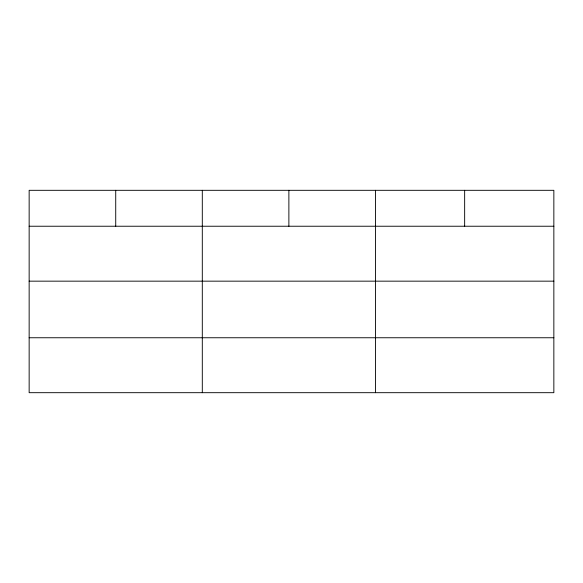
<?xml version="1.0" encoding="UTF-8"?>
<svg xmlns="http://www.w3.org/2000/svg" width="583" height="583" viewBox="0 0 583 583"><rect width="100%" height="100%" fill="white"/><g stroke="black" fill="none" stroke-linecap="round" stroke-linejoin="round"><path stroke-width="0.87" d="M553.85 281.159L553.85 190.313L29.15 190.313L29.15 392.687L553.85 392.687L553.85 281.159L29.15 281.159M29.15 226.233L553.85 226.233M29.15 337.754L553.85 337.754M464.651 190.313L464.651 226.233M375.452 190.313L375.452 392.687M288.876 190.313L288.876 226.233M202.301 190.313L202.301 392.687M115.726 190.313L115.726 226.233"/></g></svg>
